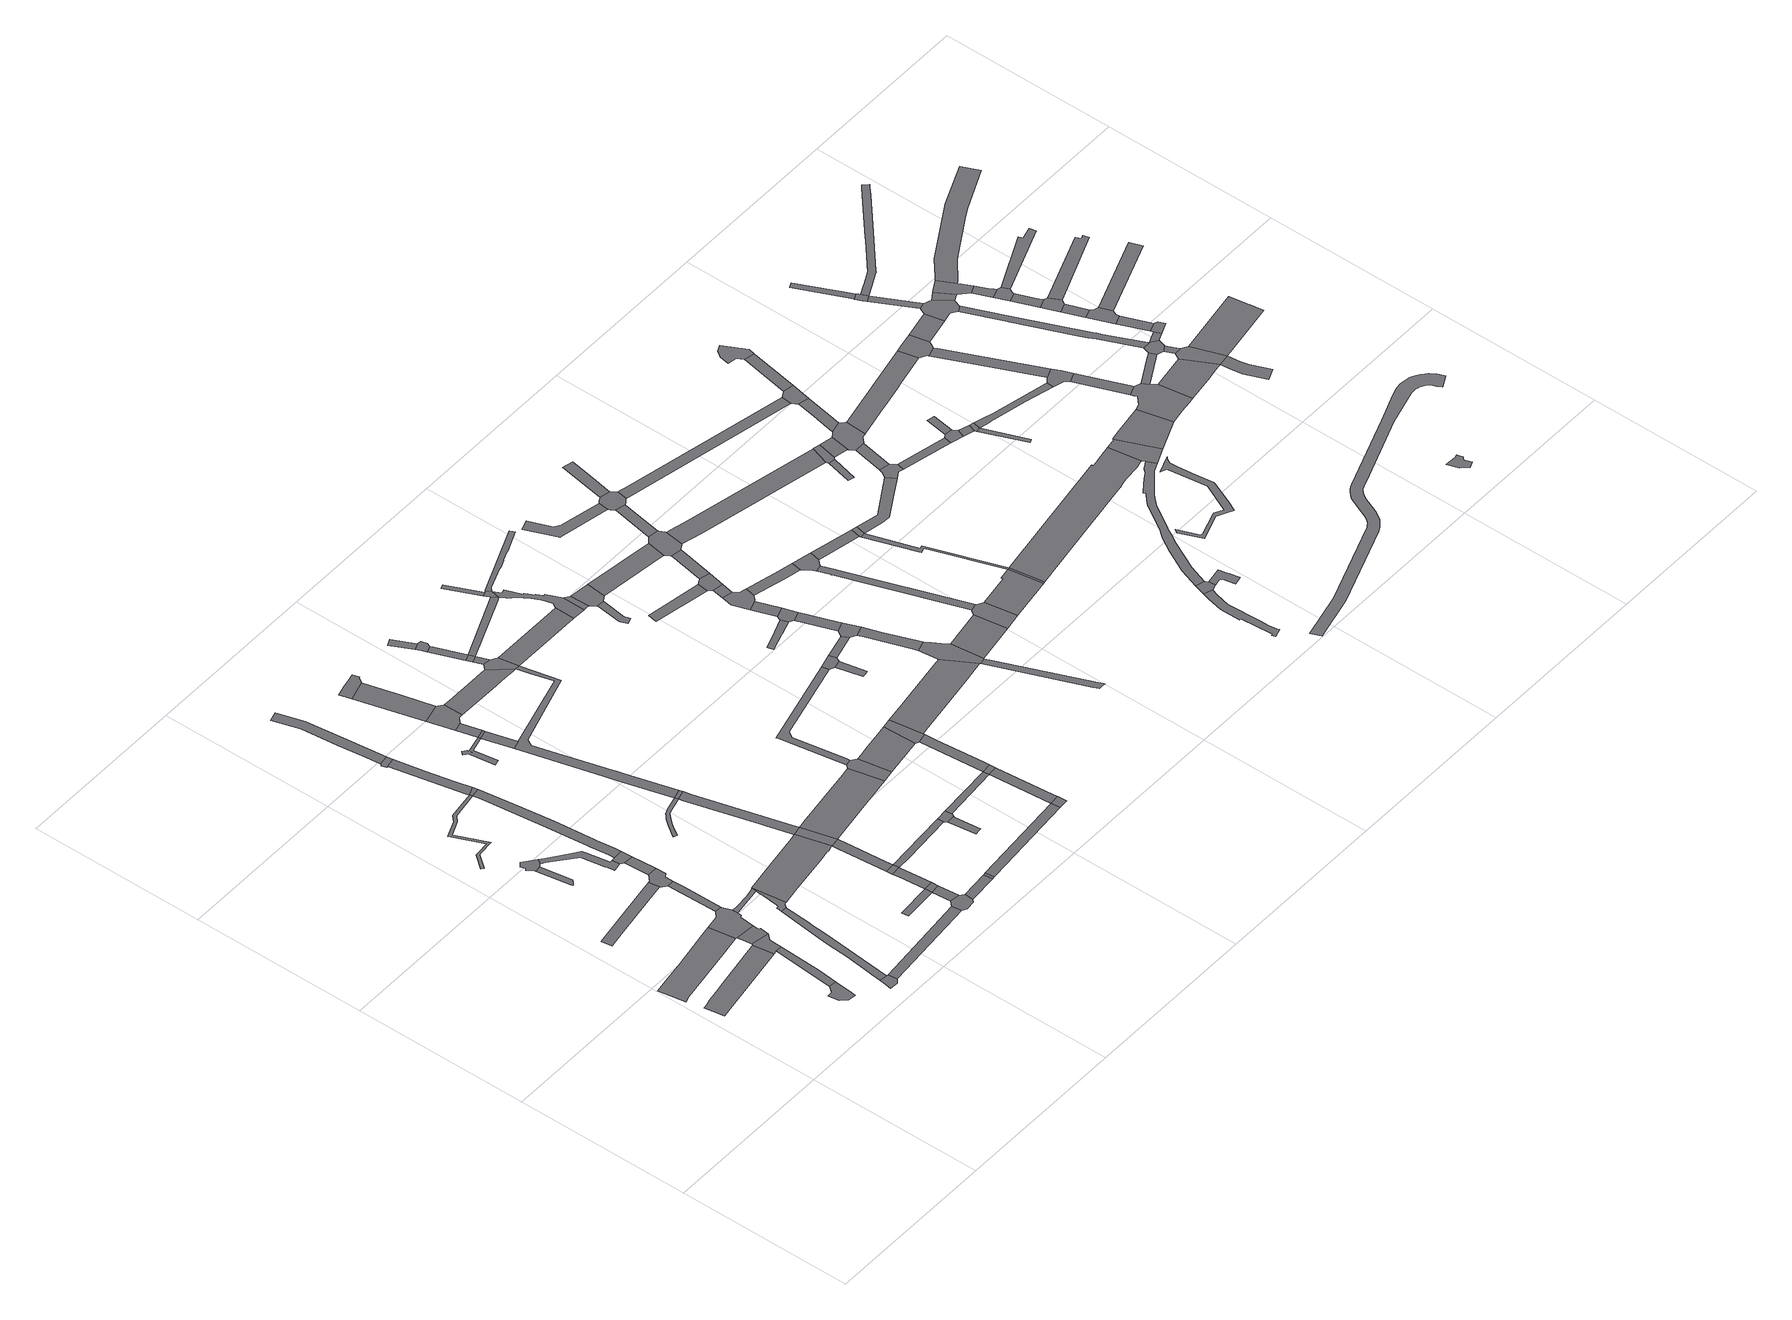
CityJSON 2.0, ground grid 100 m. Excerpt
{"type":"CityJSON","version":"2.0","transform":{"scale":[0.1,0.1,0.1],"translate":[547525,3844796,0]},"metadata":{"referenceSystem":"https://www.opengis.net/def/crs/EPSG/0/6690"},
"CityObjects":{
"road1":{"type":"Road","attributes":{"RoadStructureAttribute.sectionType":"1"},"geometry":[{"type":"MultiSurface","lod":"1","boundaries":[[[0,1,2,3,4,5,6,7,8,9,10,11,12,13]]]}]},
"road2":{"type":"Road","attributes":{"RoadStructureAttribute.sectionType":"1"},"geometry":[{"type":"MultiSurface","lod":"1","boundaries":[[[14,15,16,17,18,19,20,21,22,23,24,25]]]}]},
"road3":{"type":"Road","geometry":[{"type":"MultiSurface","lod":"1","boundaries":[[[26,27,28,29,30,31,32,33]]]}]},
"road4":{"type":"Road","attributes":{"RoadStructureAttribute.sectionType":"1"},"geometry":[{"type":"MultiSurface","lod":"1","boundaries":[[[34,26,33,35,36]]]}]},
"road5":{"type":"Road","attributes":{"RoadStructureAttribute.sectionType":"1"},"geometry":[{"type":"MultiSurface","lod":"1","boundaries":[[[37,38,39,40,41,42,43,44]]]}]},
"road6":{"type":"Road","geometry":[{"type":"MultiSurface","lod":"1","boundaries":[[[45,46,47,48,49,50,51]]]}]},
"road7":{"type":"Road","geometry":[{"type":"MultiSurface","lod":"1","boundaries":[[[52,0,13,53,34,36,54,55]]]}]},
"road8":{"type":"Road","attributes":{"RoadStructureAttribute.sectionType":"1"},"geometry":[{"type":"MultiSurface","lod":"1","boundaries":[[[56,57,58,52,55,59,60,61,62,63]]]}]},
"road9":{"type":"Road","geometry":[{"type":"MultiSurface","lod":"1","boundaries":[[[64,65,66,67,68,69]]]}]},
"road10":{"type":"Road","geometry":[{"type":"MultiSurface","lod":"1","boundaries":[[[70,71,14,25,72,56,63,73,74,75,76,77,78,79,80,81,82]]]}]},
"road11":{"type":"Road","geometry":[{"type":"MultiSurface","lod":"1","boundaries":[[[83,84,85,86,87,69,68,88,89,90,91]]]}]},
"road12":{"type":"Road","attributes":{"RoadStructureAttribute.sectionType":"1"},"geometry":[{"type":"MultiSurface","lod":"1","boundaries":[[[92,93,94,95,96,97,98,45,51,99,100,101,102,103,104]]]}]},
"road13":{"type":"Road","attributes":{"RoadStructureAttribute.sectionType":"1"},"geometry":[{"type":"MultiSurface","lod":"1","boundaries":[[[105,106,107,70,82]]]}]},
"road14":{"type":"Road","attributes":{"RoadStructureAttribute.sectionType":"1"},"geometry":[{"type":"MultiSurface","lod":"1","boundaries":[[[108,109,110,111,112,113,114,115,116,91,90,117,118,119,120,121,122,123,124,125]]]}]},
"road15":{"type":"Road","attributes":{"RoadStructureAttribute.sectionType":"1"},"geometry":[{"type":"MultiSurface","lod":"1","boundaries":[[[126,127,128,129,130,131,132,133,134,135,136,137,138,139,140,141,142,143]]]}]},
"road16":{"type":"Road","geometry":[{"type":"MultiSurface","lod":"1","boundaries":[[[144,145,146,147,148,149,150,37,44,151,152,107,106]]]}]},
"road17":{"type":"Road","attributes":{"RoadStructureAttribute.sectionType":"1"},"geometry":[{"type":"MultiSurface","lod":"1","boundaries":[[[153,154,155,80,79,156]]]}]},
"road18":{"type":"Road","attributes":{"RoadStructureAttribute.sectionType":"1"},"geometry":[{"type":"MultiSurface","lod":"1","boundaries":[[[157,147,146,158,159]]]}]},
"road19":{"type":"Road","geometry":[{"type":"MultiSurface","lod":"1","boundaries":[[[160,161,125,124,157,159]]]}]},
"road20":{"type":"Road","geometry":[{"type":"MultiSurface","lod":"1","boundaries":[[[162,153,156,163,164,165,166,167,168,169,170,171,172,92,104,173,174,175]]]}]},
"road21":{"type":"Road","attributes":{"RoadStructureAttribute.sectionType":"1"},"geometry":[{"type":"MultiSurface","lod":"1","boundaries":[[[176,177,50,49,178]]]}]},
"road22":{"type":"Road","attributes":{"RoadStructureAttribute.sectionType":"1"},"geometry":[{"type":"MultiSurface","lod":"1","boundaries":[[[179,180,181,182,183,184,143,185,186,187,188,189,190,191,161,160]]]}]},
"road23":{"type":"Road","geometry":[{"type":"MultiSurface","lod":"1","boundaries":[[[192,126,143,184]]]}]},
"road24":{"type":"Road","attributes":{"RoadStructureAttribute.sectionType":"1"},"geometry":[{"type":"MultiSurface","lod":"1","boundaries":[[[193,194,195,196,197,126,192]]]}]},
"road25":{"type":"Road","geometry":[{"type":"MultiSurface","lod":"1","boundaries":[[[198,199,200,201,202,203,196,195]]]}]},
"road26":{"type":"Road","attributes":{"RoadStructureAttribute.sectionType":"1"},"geometry":[{"type":"MultiSurface","lod":"1","boundaries":[[[204,205,206,207,208,209,210,211,200,199]]]}]},
"road27":{"type":"Road","attributes":{"RoadStructureAttribute.sectionType":"1"},"geometry":[{"type":"MultiSurface","lod":"1","boundaries":[[[212,213,214,215,162,175,216,217,218,219,220,221]]]}]},
"road28":{"type":"Road","geometry":[{"type":"MultiSurface","lod":"1","boundaries":[[[222,223,224,225,226]]]}]},
"road29":{"type":"Road","geometry":[{"type":"MultiSurface","lod":"1","boundaries":[[[227,228,229,176,178,230,231,232,233,234]]]}]},
"road30":{"type":"Road","geometry":[{"type":"MultiSurface","lod":"1","boundaries":[[[235,236,237,238,239,240,241,242,243,244,245,246,247,248,249,250,251,252]]]}]},
"road31":{"type":"Road","attributes":{"RoadStructureAttribute.sectionType":"1"},"geometry":[{"type":"MultiSurface","lod":"1","boundaries":[[[253,254,226,255,256,227,234]]]}]},
"road32":{"type":"Road","geometry":[{"type":"MultiSurface","lod":"1","boundaries":[[[257,222,226,254]]]}]},
"road33":{"type":"Road","attributes":{"RoadStructureAttribute.sectionType":"1"},"geometry":[{"type":"MultiSurface","lod":"1","boundaries":[[[258,259,260,261,222,257]]]}]},
"road34":{"type":"Road","geometry":[{"type":"MultiSurface","lod":"1","boundaries":[[[262,263,264,265,266,267,268,269,270,271,272,273]]]}]},
"road35":{"type":"Road","geometry":[{"type":"MultiSurface","lod":"1","boundaries":[[[274,275,260,259]]]}]},
"road36":{"type":"Road","attributes":{"RoadStructureAttribute.sectionType":"1"},"geometry":[{"type":"MultiSurface","lod":"1","boundaries":[[[276,277,278,221,279,280,275,274]]]}]},
"road37":{"type":"Road","attributes":{"RoadStructureAttribute.sectionType":"1"},"geometry":[{"type":"MultiSurface","lod":"1","boundaries":[[[281,233,232,282]]]}]},
"road38":{"type":"Road","geometry":[{"type":"MultiSurface","lod":"1","boundaries":[[[283,212,221,278]]]}]},
"road39":{"type":"Road","attributes":{"RoadStructureAttribute.sectionType":"1"},"geometry":[{"type":"MultiSurface","lod":"1","boundaries":[[[284,285,286,287,252,288,289,290,291,292,293,294,212,283]]]}]},
"road40":{"type":"Road","geometry":[{"type":"MultiSurface","lod":"1","boundaries":[[[295,235,252,287]]]}]},
"road41":{"type":"Road","geometry":[{"type":"MultiSurface","lod":"1","boundaries":[[[296,297,272,298,299]]]}]},
"road42":{"type":"Road","geometry":[{"type":"MultiSurface","lod":"1","boundaries":[[[300,273,272,297]]]}]},
"road43":{"type":"Road","attributes":{"RoadStructureAttribute.sectionType":"1"},"geometry":[{"type":"MultiSurface","lod":"1","boundaries":[[[301,302,273,300]]]}]},
"road44":{"type":"Road","geometry":[{"type":"MultiSurface","lod":"1","boundaries":[[[303,281,282,304]]]}]},
"road45":{"type":"Road","geometry":[{"type":"MultiSurface","lod":"1","boundaries":[[[305,306,307,308,302,301,309,310,311,312,313]]]}]},
"road46":{"type":"Road","attributes":{"RoadStructureAttribute.sectionType":"1"},"geometry":[{"type":"MultiSurface","lod":"1","boundaries":[[[314,315,316,317,318,308,307]]]}]},
"road47":{"type":"Road","geometry":[{"type":"MultiSurface","lod":"1","boundaries":[[[319,320,321,322,317,316,323,324]]]}]},
"road48":{"type":"Road","attributes":{"RoadStructureAttribute.sectionType":"1"},"geometry":[{"type":"MultiSurface","lod":"1","boundaries":[[[325,326,274,259,327,328]]]}]},
"road49":{"type":"Road","attributes":{"RoadStructureAttribute.sectionType":"1"},"geometry":[{"type":"MultiSurface","lod":"1","boundaries":[[[329,330,331,332,299,298,333,334,235,295,335,336,337,338,339,340,341,342,343]]]}]},
"road50":{"type":"Road","attributes":{"RoadStructureAttribute.sectionType":"1"},"geometry":[{"type":"MultiSurface","lod":"1","boundaries":[[[344,345,346,283,278,347,348,349,350]]]}]},
"road51":{"type":"Road","geometry":[{"type":"MultiSurface","lod":"1","boundaries":[[[351,352,353,354,355,356,357]]]}]},
"road52":{"type":"Road","attributes":{"RoadStructureAttribute.sectionType":"1"},"geometry":[{"type":"MultiSurface","lod":"1","boundaries":[[[358,359,360,313,312,361,362,363,329,364]]]}]},
"road53":{"type":"Road","attributes":{"RoadStructureAttribute.sectionType":"1"},"geometry":[{"type":"MultiSurface","lod":"1","boundaries":[[[365,303,304,366,367]]]}]},
"road54":{"type":"Road","geometry":[{"type":"MultiSurface","lod":"1","boundaries":[[[368,325,328,369,357,356,370,371]]]}]},
"road55":{"type":"Road","attributes":{"RoadStructureAttribute.sectionType":"1"},"geometry":[{"type":"MultiSurface","lod":"1","boundaries":[[[372,373,374,375,376,377]]]}]},
"road56":{"type":"Road","geometry":[{"type":"MultiSurface","lod":"1","boundaries":[[[377,376,378,379,380,381,382]]]}]},
"road57":{"type":"Road","attributes":{"RoadStructureAttribute.sectionType":"1"},"geometry":[{"type":"MultiSurface","lod":"1","boundaries":[[[383,380,379,384,385]]]}]},
"road58":{"type":"Road","geometry":[{"type":"MultiSurface","lod":"1","boundaries":[[[385,384,386,387]]]}]},
"road59":{"type":"Road","geometry":[{"type":"MultiSurface","lod":"1","boundaries":[[[388,389,364,329,343,390,391,392]]]}]},
"road60":{"type":"Road","attributes":{"RoadStructureAttribute.sectionType":"1"},"geometry":[{"type":"MultiSurface","lod":"1","boundaries":[[[393,387,386,388,392]]]}]},
"road61":{"type":"Road","geometry":[{"type":"MultiSurface","lod":"1","boundaries":[[[394,395,396,397,344,350,398,399]]]}]},
"road62":{"type":"Road","attributes":{"RoadStructureAttribute.sectionType":"1"},"geometry":[{"type":"MultiSurface","lod":"1","boundaries":[[[400,368,371,401]]]}]},
"road63":{"type":"Road","geometry":[{"type":"MultiSurface","lod":"1","boundaries":[[[402,365,367,403]]]}]},
"road64":{"type":"Road","attributes":{"RoadStructureAttribute.sectionType":"1"},"geometry":[{"type":"MultiSurface","lod":"1","boundaries":[[[404,405,406,407,399,398,408]]]}]},
"road65":{"type":"Road","attributes":{"RoadStructureAttribute.sectionType":"1"},"geometry":[{"type":"MultiSurface","lod":"1","boundaries":[[[409,410,401,411,365,402]]]}]},
"road66":{"type":"Road","attributes":{"RoadStructureAttribute.sectionType":"1"},"geometry":[{"type":"MultiSurface","lod":"1","boundaries":[[[412,385,387,413,414]]]}]},
"road67":{"type":"Road","geometry":[{"type":"MultiSurface","lod":"1","boundaries":[[[415,400,401,410]]]}]},
"road68":{"type":"Road","attributes":{"RoadStructureAttribute.sectionType":"1"},"geometry":[{"type":"MultiSurface","lod":"1","boundaries":[[[390,343,416,417,418]]]}]},
"road69":{"type":"Road","attributes":{"RoadStructureAttribute.sectionType":"1"},"geometry":[{"type":"MultiSurface","lod":"1","boundaries":[[[419,420,421,422,423,424,425,395,394,426,427,428,429,430,431,432]]]}]},
"road70":{"type":"Road","attributes":{"RoadStructureAttribute.sectionType":"1"},"geometry":[{"type":"MultiSurface","lod":"1","boundaries":[[[433,434,435,436,437,438,400,415]]]}]},
"road71":{"type":"Road","geometry":[{"type":"MultiSurface","lod":"1","boundaries":[[[439,404,408,440,436,435,441]]]}]},
"road72":{"type":"Road","attributes":{"RoadStructureAttribute.sectionType":"1"},"geometry":[{"type":"MultiSurface","lod":"1","boundaries":[[[442,443,444,445]]]}]},
"road73":{"type":"Road","geometry":[{"type":"MultiSurface","lod":"1","boundaries":[[[446,445,444,447,412,414,448]]]}]},
"road74":{"type":"Road","attributes":{"RoadStructureAttribute.sectionType":"1"},"geometry":[{"type":"MultiSurface","lod":"1","boundaries":[[[449,450,451,452,453,454,455,456,457,458,459,448,414,460,461,462,463,464,465,466,467,468,418,417,469,470]]]}]},
"road75":{"type":"Road","geometry":[{"type":"MultiSurface","lod":"1","boundaries":[[[471,472,473,474,475,476,477,478,479,480,481]]]}]},
"road76":{"type":"Road","geometry":[{"type":"MultiSurface","lod":"1","boundaries":[[[482,470,469,483,484,485]]]}]},
"road77":{"type":"Road","geometry":[{"type":"MultiSurface","lod":"1","boundaries":[[[486,485,484,487,488,471,481,489,490,491,492]]]}]},
"road78":{"type":"Road","geometry":[{"type":"MultiSurface","lod":"1","boundaries":[[[493,494,495,496,497,498]]]}]},
"road79":{"type":"Road","geometry":[{"type":"MultiSurface","lod":"1","boundaries":[[[499,419,432,498,497,500]]]}]},
"road80":{"type":"Road","attributes":{"RoadStructureAttribute.sectionType":"1"},"geometry":[{"type":"MultiSurface","lod":"1","boundaries":[[[501,502,503,504,439,441,505,506,507,508]]]}]},
"road81":{"type":"Road","attributes":{"RoadStructureAttribute.sectionType":"1"},"geometry":[{"type":"MultiSurface","lod":"1","boundaries":[[[509,510,446,448,511,512,513,514,515,516,517,518]]]}]},
"road82":{"type":"Road","geometry":[{"type":"MultiSurface","lod":"1","boundaries":[[[519,520,521,522,523,524,525,526]]]}]},
"road83":{"type":"Road","attributes":{"RoadStructureAttribute.sectionType":"1"},"geometry":[{"type":"MultiSurface","lod":"1","boundaries":[[[527,528,529,530,531,532]]]}]},
"road84":{"type":"Road","attributes":{"RoadStructureAttribute.sectionType":"1"},"geometry":[{"type":"MultiSurface","lod":"1","boundaries":[[[533,534,499,500,535]]]}]},
"road85":{"type":"Road","attributes":{"RoadStructureAttribute.sectionType":"1"},"geometry":[{"type":"MultiSurface","lod":"1","boundaries":[[[492,491,536,537]]]}]},
"road86":{"type":"Road","attributes":{"RoadStructureAttribute.sectionType":"1"},"geometry":[{"type":"MultiSurface","lod":"1","boundaries":[[[538,539,540,541]]]}]},
"road87":{"type":"Road","geometry":[{"type":"MultiSurface","lod":"1","boundaries":[[[542,541,540,519,526,543,544]]]}]},
"road88":{"type":"Road","geometry":[{"type":"MultiSurface","lod":"1","boundaries":[[[545,546,533,535,547,548]]]}]},
"road89":{"type":"Road","attributes":{"RoadStructureAttribute.sectionType":"1"},"geometry":[{"type":"MultiSurface","lod":"1","boundaries":[[[549,544,543,550,546,545]]]}]},
"road90":{"type":"Road","geometry":[{"type":"MultiSurface","lod":"1","boundaries":[[[551,552,539,538,553,554,555,556,557,558,559,560]]]}]},
"road91":{"type":"Road","attributes":{"RoadStructureAttribute.sectionType":"1"},"geometry":[{"type":"MultiSurface","lod":"1","boundaries":[[[561,551,560,562]]]}]},
"road92":{"type":"Road","attributes":{"RoadStructureAttribute.sectionType":"1"},"geometry":[{"type":"MultiSurface","lod":"1","boundaries":[[[563,564,548,547,565,566,567,568]]]}]},
"road93":{"type":"Road","geometry":[{"type":"MultiSurface","lod":"1","boundaries":[[[569,570,568,567,571,572,501,508,573,574,575,576]]]}]},
"road94":{"type":"Road","geometry":[{"type":"MultiSurface","lod":"1","boundaries":[[[577,578,579,532,531,580,581,561,562,582]]]}]},
"road95":{"type":"Road","attributes":{"RoadStructureAttribute.sectionType":"1"},"geometry":[{"type":"MultiSurface","lod":"1","boundaries":[[[583,584,585,586,587,588,589,574,573]]]}]},
"road96":{"type":"Road","attributes":{"RoadStructureAttribute.sectionType":"1"},"geometry":[{"type":"MultiSurface","lod":"1","boundaries":[[[590,577,582,591]]]}]},
"road97":{"type":"Road","attributes":{"RoadStructureAttribute.sectionType":"1"},"geometry":[{"type":"MultiSurface","lod":"1","boundaries":[[[592,556,555,593,594,595,596]]]}]},
"road98":{"type":"Road","attributes":{"RoadStructureAttribute.sectionType":"1"},"geometry":[{"type":"MultiSurface","lod":"1","boundaries":[[[597,576,575,598]]]}]},
"road99":{"type":"Road","attributes":{"RoadStructureAttribute.sectionType":"1"},"geometry":[{"type":"MultiSurface","lod":"1","boundaries":[[[599,600,601,602,603,604,605,606,607]]]}]},
"road100":{"type":"Road","geometry":[{"type":"MultiSurface","lod":"1","boundaries":[[[608,609,537,536,610,611,590,591,612,613,614,615,616,617,618]]]}]},
"road101":{"type":"Road","attributes":{"RoadStructureAttribute.sectionType":"1"},"geometry":[{"type":"MultiSurface","lod":"1","boundaries":[[[619,608,618,620]]]}]},
"road102":{"type":"Road","geometry":[{"type":"MultiSurface","lod":"1","boundaries":[[[621,622,596,595,623,624,625,626,627,628,629]]]}]},
"road103":{"type":"Road","attributes":{"RoadStructureAttribute.sectionType":"1"},"geometry":[{"type":"MultiSurface","lod":"1","boundaries":[[[630,631,626,625,632,633,634,635,636,637]]]}]},
"road104":{"type":"Road","geometry":[{"type":"MultiSurface","lod":"1","boundaries":[[[638,637,636,639,597,598,640,641]]]}]},
"road105":{"type":"Road","geometry":[{"type":"MultiSurface","lod":"1","boundaries":[[[642,643,644,607,606,645,646,619,620,647,648,649,650,651]]]}]},
"road106":{"type":"Road","attributes":{"RoadStructureAttribute.sectionType":"1"},"geometry":[{"type":"MultiSurface","lod":"1","boundaries":[[[652,642,651,653,654]]]}]},
"road107":{"type":"Road","attributes":{"RoadStructureAttribute.sectionType":"1"},"geometry":[{"type":"MultiSurface","lod":"1","boundaries":[[[629,628,655,656]]]}]},
"road108":{"type":"Road","attributes":{"RoadStructureAttribute.sectionType":"1"},"geometry":[{"type":"MultiSurface","lod":"1","boundaries":[[[657,658,659,660,661,641,640,662]]]}]},
"road109":{"type":"Road","geometry":[{"type":"MultiSurface","lod":"1","boundaries":[[[656,655,663,664,665]]]}]},
"road110":{"type":"Road","attributes":{"RoadStructureAttribute.sectionType":"1"},"geometry":[{"type":"MultiSurface","lod":"1","boundaries":[[[666,667,668,664,663,669,670,671,672,673,674,675,657,676]]]}]},
"road111":{"type":"Road","attributes":{"RoadStructureAttribute.sectionType":"1"},"geometry":[{"type":"MultiSurface","lod":"1","boundaries":[[[677,678,679,680,681,682,615,614,683,684,685]]]}]},
"road112":{"type":"Road","geometry":[{"type":"MultiSurface","lod":"1","boundaries":[[[676,657,662,686]]]}]},
"road113":{"type":"Road","attributes":{"RoadStructureAttribute.sectionType":"1"},"geometry":[{"type":"MultiSurface","lod":"1","boundaries":[[[687,688,689,690,691,692,693,694,695,696,697,698,699,700,701,702,703,704,705,706]]]}]},
"road114":{"type":"Road","attributes":{"RoadStructureAttribute.sectionType":"1"},"geometry":[{"type":"MultiSurface","lod":"1","boundaries":[[[707,708,665,664,709,710,711,712,713]]]}]},
"road115":{"type":"Road","attributes":{"RoadStructureAttribute.sectionType":"1"},"geometry":[{"type":"MultiSurface","lod":"1","boundaries":[[[714,715,650,649,716,717,718,719,720]]]}]},
"road116":{"type":"Road","geometry":[{"type":"MultiSurface","lod":"1","boundaries":[[[721,687,706,722,723,724,725,726]]]}]},
"road117":{"type":"Road","geometry":[{"type":"MultiSurface","lod":"1","boundaries":[[[727,728,729,730,731,732,733,734,735,736,737,725,724]]]}]},
"road118":{"type":"Road","geometry":[{"type":"MultiSurface","lod":"1","boundaries":[[[738,739,740,741,742,743]]]}]},
"road119":{"type":"Road","geometry":[{"type":"MultiSurface","lod":"1","boundaries":[[[744,685,684,745,746,738,743,747,748,749,750]]]}]},
"road120":{"type":"Road","geometry":[{"type":"MultiSurface","lod":"1","boundaries":[[[751,752,707,713,753,754,755,756]]]}]},
"road121":{"type":"Road","attributes":{"RoadStructureAttribute.sectionType":"1"},"geometry":[{"type":"MultiSurface","lod":"1","boundaries":[[[750,749,757,758]]]}]},
"road122":{"type":"Road","attributes":{"RoadStructureAttribute.sectionType":"1"},"geometry":[{"type":"MultiSurface","lod":"1","boundaries":[[[759,760,751,756]]]}]},
"road123":{"type":"Road","attributes":{"RoadStructureAttribute.sectionType":"1"},"geometry":[{"type":"MultiSurface","lod":"1","boundaries":[[[761,762,763,764,765,766,676,686,767,768,769,770,771,772,773,774]]]}]},
"road124":{"type":"Road","geometry":[{"type":"MultiSurface","lod":"1","boundaries":[[[775,776,777,778,779,780,758,757,781,782,760,759,783,784,785,786]]]}]},
"road125":{"type":"Road","attributes":{"RoadStructureAttribute.sectionType":"1"},"geometry":[{"type":"MultiSurface","lod":"1","boundaries":[[[755,754,787,788]]]}]},
"road126":{"type":"Road","attributes":{"RoadStructureAttribute.sectionType":"1"},"geometry":[{"type":"MultiSurface","lod":"1","boundaries":[[[789,790,791,792,793,794,795,796,797,798,799,800,801,802,803,804,805,806,807,808,809,810,811,812,721,726,813,814,815,816,817,818,819,820,821,822,823,824,825,826,827]]]}]},
"road127":{"type":"Road","attributes":{"RoadStructureAttribute.sectionType":"1"},"geometry":[{"type":"MultiSurface","lod":"1","boundaries":[[[828,829,830,831,778,777,832]]]}]},
"road128":{"type":"Road","geometry":[{"type":"MultiSurface","lod":"1","boundaries":[[[833,720,719,834,835,828,832,836]]]}]},
"road129":{"type":"Road","geometry":[{"type":"MultiSurface","lod":"1","boundaries":[[[837,788,787,838,839,840,841]]]}]},
"road130":{"type":"Road","attributes":{"RoadStructureAttribute.sectionType":"1"},"geometry":[{"type":"MultiSurface","lod":"1","boundaries":[[[842,843,844,845,846,847,848,849,850,851,852,853,854,855,856,857,858,859,860,861,862,863,864,865,866]]]}]},
"road131":{"type":"Road","geometry":[{"type":"MultiSurface","lod":"1","boundaries":[[[867,868,837,841]]]}]},
"road132":{"type":"Road","attributes":{"RoadStructureAttribute.sectionType":"1"},"geometry":[{"type":"MultiSurface","lod":"1","boundaries":[[[840,839,869,870]]]}]},
"road133":{"type":"Road","attributes":{"RoadStructureAttribute.sectionType":"1"},"geometry":[{"type":"MultiSurface","lod":"1","boundaries":[[[871,833,836,872]]]}]},
"road134":{"type":"Road","geometry":[{"type":"MultiSurface","lod":"1","boundaries":[[[870,869,873,874,875]]]}]},
"road135":{"type":"Road","geometry":[{"type":"MultiSurface","lod":"1","boundaries":[[[876,877,878,874,873]]]}]},
"road136":{"type":"Road","geometry":[{"type":"MultiSurface","lod":"1","boundaries":[[[879,880,881,882,883,884,885,886,871,872]]]}]},
"road137":{"type":"Road","attributes":{"RoadStructureAttribute.sectionType":"1"},"geometry":[{"type":"MultiSurface","lod":"1","boundaries":[[[887,786,785,888,889,890,891,892]]]}]},
"road138":{"type":"Road","geometry":[{"type":"MultiSurface","lod":"1","boundaries":[[[893,761,774,894,789,827,895,896]]]}]},
"road139":{"type":"Road","attributes":{"RoadStructureAttribute.sectionType":"1"},"geometry":[{"type":"MultiSurface","lod":"1","boundaries":[[[897,898,899,875,874,900,901,902,903,904,905]]]}]},
"road140":{"type":"Road","attributes":{"RoadStructureAttribute.sectionType":"1"},"geometry":[{"type":"MultiSurface","lod":"1","boundaries":[[[906,907,908,909,910,911,912,913,914,915,916,917,918,919,920,921,922,923,924,925,926,927,928,929,930,931,932,933,934,935,936,937,938,939,940,941,942,943,944,945,946,947,948,949,950,951,952,953,954,955,956,957,958,959,960,961,962,963,964,965]]]}]},
"road141":{"type":"Road","attributes":{"RoadStructureAttribute.sectionType":"1"},"geometry":[{"type":"MultiSurface","lod":"1","boundaries":[[[966,967,968,969,893,896,970,971]]]}]},
"road142":{"type":"Road","geometry":[{"type":"MultiSurface","lod":"1","boundaries":[[[972,973,974,887,892,975,976,977,978,979,980,981]]]}]},
"road143":{"type":"Road","attributes":{"RoadStructureAttribute.sectionType":"1"},"geometry":[{"type":"MultiSurface","lod":"1","boundaries":[[[982,983,978,977,984,985,986]]]}]},
"road144":{"type":"Road","geometry":[{"type":"MultiSurface","lod":"1","boundaries":[[[987,986,985,988,989,905,904,990,991,992,993]]]}]},
"road145":{"type":"Road","geometry":[{"type":"MultiSurface","lod":"1","boundaries":[[[994,995,996,997,998,999,1000,1001,966,971,1002,1003,1004,1005,1006,1007,1008]]]}]},
"road146":{"type":"Road","attributes":{"RoadStructureAttribute.sectionType":"1"},"geometry":[{"type":"MultiSurface","lod":"1","boundaries":[[[993,992,997,996]]]}]},
"road147":{"type":"Road","attributes":{"RoadStructureAttribute.sectionType":"1"},"geometry":[{"type":"MultiSurface","lod":"1","boundaries":[[[1009,972,981,1010]]]}]},
"road148":{"type":"Road","attributes":{"RoadStructureAttribute.sectionType":"1"},"geometry":[{"type":"MultiSurface","lod":"1","boundaries":[[[1011,1012,1013,1014]]]}]},
"road149":{"type":"Road","geometry":[{"type":"MultiSurface","lod":"1","boundaries":[[[1015,1016,1014,1013,1017,1018,1019,1020,1021,1022,1023,1024]]]}]},
"road150":{"type":"Road","geometry":[{"type":"MultiSurface","lod":"1","boundaries":[[[1025,1026,1027,1028,1029,1030,1031,1032,1033]]]}]},
"road151":{"type":"Road","attributes":{"RoadStructureAttribute.sectionType":"1"},"geometry":[{"type":"MultiSurface","lod":"1","boundaries":[[[1023,1022,1034,1035]]]}]},
"road152":{"type":"Road","attributes":{"RoadStructureAttribute.sectionType":"1"},"geometry":[{"type":"MultiSurface","lod":"1","boundaries":[[[1036,1037,1038,1008,1007,1039,1040]]]}]},
"road153":{"type":"Road","geometry":[{"type":"MultiSurface","lod":"1","boundaries":[[[1041,1042,1035,1034,1043,1009,1010,1044,1045,1046,1047,1048,1049,1050,1051,1052]]]}]},
"road154":{"type":"Road","attributes":{"RoadStructureAttribute.sectionType":"1"},"geometry":[{"type":"MultiSurface","lod":"1","boundaries":[[[1053,1054,1005,1004,1055,1056,1057]]]}]},
"road155":{"type":"Road","attributes":{"RoadStructureAttribute.sectionType":"1"},"geometry":[{"type":"MultiSurface","lod":"1","boundaries":[[[1058,1052,1051,1059,1060,1061]]]}]},
"road156":{"type":"Road","attributes":{"RoadStructureAttribute.sectionType":"1"},"geometry":[{"type":"MultiSurface","lod":"1","boundaries":[[[1062,1063,1064,1065,1066,1048,1047,1067,1068,1069,1070,1071,1072,1073,1074]]]}]},
"road157":{"type":"Road","geometry":[{"type":"MultiSurface","lod":"1","boundaries":[[[1075,1074,1073,1076,1077,1078,1036,1040,1079,1080,1081,1082,1083,1084]]]}]},
"road158":{"type":"Road","geometry":[{"type":"MultiSurface","lod":"1","boundaries":[[[1085,1058,1061,1086,1087,1088,1089]]]}]},
"road159":{"type":"Road","attributes":{"RoadStructureAttribute.sectionType":"1"},"geometry":[{"type":"MultiSurface","lod":"1","boundaries":[[[1090,1091,1082,1081,1092,1093]]]}]},
"road160":{"type":"Road","geometry":[{"type":"MultiSurface","lod":"1","boundaries":[[[1093,1092,1053,1057,1094,1095]]]}]},
"road161":{"type":"Road","geometry":[{"type":"MultiSurface","lod":"1","boundaries":[[[1096,1097,1098,1099,1100,1101,1094,1057]]]}]},
"road162":{"type":"Road","attributes":{"RoadStructureAttribute.sectionType":"1"},"geometry":[{"type":"MultiSurface","lod":"1","boundaries":[[[1102,1103,1088,1087,1104,1105]]]}]},
"road163":{"type":"Road","attributes":{"RoadStructureAttribute.sectionType":"1"},"geometry":[{"type":"MultiSurface","lod":"1","boundaries":[[[1106,1107,1084,1083,1108,1109]]]}]},
"road164":{"type":"Road","geometry":[{"type":"MultiSurface","lod":"1","boundaries":[[[1110,1105,1104,1111,1112,1113,1114,1115,1116]]]}]},
"road165":{"type":"Road","attributes":{"RoadStructureAttribute.sectionType":"1"},"geometry":[{"type":"MultiSurface","lod":"1","boundaries":[[[1117,1118,1112,1111,1119,1120]]]}]},
"road166":{"type":"Road","geometry":[{"type":"MultiSurface","lod":"1","boundaries":[[[1121,1120,1119,1122,1123,1124,1125,1126,1127]]]}]},
"road167":{"type":"Road","attributes":{"RoadStructureAttribute.sectionType":"1"},"geometry":[{"type":"MultiSurface","lod":"1","boundaries":[[[1123,1122,1128,1129]]]}]},
"road168":{"type":"Road","geometry":[{"type":"MultiSurface","lod":"1","boundaries":[[[1130,1129,1128,1131,1132,1133,1134,1135]]]}]},
"road169":{"type":"Road","attributes":{"RoadStructureAttribute.sectionType":"1"},"geometry":[{"type":"MultiSurface","lod":"1","boundaries":[[[1132,1131,1136,1137]]]}]},
"road170":{"type":"Road","geometry":[{"type":"MultiSurface","lod":"1","boundaries":[[[1137,1136,1106,1109,1138,1139]]]}]},
"road171":{"type":"Road","attributes":{"RoadStructureAttribute.sectionType":"1"},"geometry":[{"type":"MultiSurface","lod":"1","boundaries":[[[1140,1141,1142,1143,1144,1145,1146,1147,1024,1023,1148,1149,1150,1151,1152,1153,1154,1155]]]}]},
"road172":{"type":"Road","attributes":{"RoadStructureAttribute.sectionType":"1"},"geometry":[{"type":"MultiSurface","lod":"1","boundaries":[[[1156,1157,1158,1159,1095,1094,1160,1161]]]}]},
"road173":{"type":"Road","attributes":{"RoadStructureAttribute.sectionType":"1"},"geometry":[{"type":"MultiSurface","lod":"1","boundaries":[[[1162,1163,1164,1165,1116,1115]]]}]},
"road174":{"type":"Road","attributes":{"RoadStructureAttribute.sectionType":"1"},"geometry":[{"type":"MultiSurface","lod":"1","boundaries":[[[1166,1167,1168,1169,1127,1126]]]}]},
"road175":{"type":"Road","attributes":{"RoadStructureAttribute.sectionType":"1"},"geometry":[{"type":"MultiSurface","lod":"1","boundaries":[[[1170,1171,1135,1134]]]}]},
"road176":{"type":"Road","attributes":{"RoadStructureAttribute.sectionType":"1"},"geometry":[{"type":"MultiSurface","lod":"1","boundaries":[[[1172,1173,1174,1175,1176,1085,1089,1177,1178,1179,1180,1181]]]}]}
},
"vertices":[
[538,808,0],[535,808,0],[480,797,0],[226,753,0],[178,745,0],[115,734,0],[107,732,0],[98,730,0],[80,725,0],[57,719,0],[76,609,0],[151,622,0],[227,635,0],[558,691,0],
[500,1051,0],[442,1041,0],[224,1004,0],[85,981,0],[8,968,0],[34,814,0],[51,821,0],[70,826,0],[71,826,0],[114,833,0],[417,884,0],[525,903,0],
[552,343,0],[525,310,0],[495,305,0],[505,246,0],[537,214,0],[578,208,0],[583,235,0],[593,339,0],
[580,695,0],[604,451,0],[616,693,0],
[562,1469,0],[516,1462,0],[220,1413,0],[103,1394,0],[113,1334,0],[220,1352,0],[525,1403,0],[571,1409,0],
[735,178,0],[732,154,0],[725,106,0],[770,100,0],[795,122,0],[790,173,0],[779,172,0],
[543,816,0],[570,693,0],[620,767,0],[648,799,0],
[532,900,0],[540,855,0],[545,824,0],[652,847,0],[653,852,0],[646,855,0],[643,865,0],[646,890,0],
[317,1750,0],[319,1740,0],[332,1752,0],[346,1765,0],[317,1945,0],[282,1938,0],
[610,1094,0],[579,1065,0],[529,903,0],[652,968,0],[653,970,0],[656,976,0],[661,979,0],[664,979,0],[667,1004,0],[669,1004,0],[665,1033,0],[664,1040,0],[648,1091,0],
[282,2038,0],[259,2020,0],[266,1992,0],[256,1984,0],[279,1952,0],[319,1946,0],[330,1956,0],[334,1960,0],[353,1984,0],
[809,847,0],[789,689,0],[777,592,0],[771,525,0],[762,407,0],[750,312,0],[743,237,0],[822,593,0],[829,685,0],[829,687,0],[833,743,0],[836,773,0],[840,843,0],
[644,1322,0],[643,1382,0],[603,1381,0],
[555,1701,0],[554,1704,0],[552,1717,0],[532,1832,0],[528,1855,0],[516,1863,0],[507,1869,0],[443,1914,0],[379,1963,0],[344,1952,0],[358,1941,0],[492,1832,0],[516,1700,0],[517,1697,0],[521,1674,0],[525,1650,0],[574,1657,0],[572,1702,0],
[491,2518,0],[331,2495,0],[299,2462,0],[210,2424,0],[204,2422,0],[210,2408,0],[279,2244,0],[211,2238,0],[191,2236,0],[129,2158,0],[142,2148,0],[201,2223,0],[212,2225,0],[301,2234,0],[225,2413,0],[309,2449,0],[339,2477,0],[494,2503,0],
[642,1431,0],[662,1445,0],[660,1503,0],[601,1502,0],[587,1487,0],[583,1482,0],[573,1471,0],[580,1401,0],[593,1390,0],
[842,1056,0],[783,1043,0],[705,1033,0],[841,1031,0],
[595,1644,0],[660,1521,0],[650,1642,0],
[645,1707,0],[591,1703,0],
[842,1059,0],[840,1017,0],[839,1002,0],[838,991,0],[838,980,0],[828,892,0],[826,881,0],[821,879,0],[813,879,0],[811,861,0],[810,860,0],[852,858,0],[859,867,0],[871,869,0],
[1348,228,0],[1136,206,0],[1356,175,0],
[643,1741,0],[631,1848,0],[630,1860,0],[605,2090,0],[580,2269,0],[546,2511,0],[500,2478,0],[505,2452,0],[508,2433,0],[550,2089,0],[576,1854,0],[577,1843,0],[589,1736,0],
[540,2539,0],
[517,2636,0],[485,2793,0],[451,2959,0],[396,2948,0],[488,2530,0],
[448,2974,0],[445,2995,0],[390,2988,0],[386,2981,0],[381,2975,0],[391,2947,0],
[415,3239,0],[389,3445,0],[388,3453,0],[345,3602,0],[292,3586,0],[336,3436,0],[359,3228,0],[376,3088,0],
[1259,1129,0],[1253,1128,0],[1230,1124,0],[960,1080,0],[978,885,0],[1194,919,0],[1260,930,0],[1275,932,0],[1299,936,0],[1311,937,0],
[1360,404,0],[1164,389,0],[1166,369,0],[1167,349,0],[1364,364,0],
[1373,257,0],[1362,243,0],[1360,241,0],[1382,162,0],[1436,166,0],[1449,181,0],[1453,231,0],[1429,247,0],
[1094,1737,0],[1043,1723,0],[1012,1715,0],[981,1701,0],[974,1693,0],[955,1676,0],[929,1644,0],[919,1629,0],[881,1573,0],[901,1565,0],[935,1618,0],[945,1631,0],[970,1662,0],[988,1679,0],[993,1685,0],[1019,1696,0],[1048,1703,0],[1099,1717,0],
[1426,279,0],[1418,368,0],[1371,288,0],[1372,276,0],
[1415,408,0],
[1398,591,0],[1398,594,0],[1343,589,0],[1346,553,0],
[727,2710,0],[741,2574,0],[722,2719,0],[699,2736,0],[685,2717,0],[710,2699,0],[726,2572,0],[730,2553,0],[763,2560,0],[741,2698,0],[828,2720,0],[824,2734,0],
[1395,628,0],[1340,623,0],
[1390,673,0],[1372,870,0],[1366,945,0],[1314,902,0],[1336,669,0],
[1614,246,0],[1619,195,0],
[1313,1141,0],
[1311,1148,0],[1303,1177,0],[1164,1690,0],[1153,1732,0],[1103,1704,0],[1104,1698,0],[1169,1462,0],[1212,1303,0],[1220,1273,0],[1243,1189,0],[1258,1133,0],
[1148,1751,0],
[925,2568,0],[880,2734,0],[874,2552,0],[925,2567,0],
[876,2748,0],
[845,2862,0],[794,2849,0],
[1629,247,0],[1634,196,0],
[874,3020,0],[868,3024,0],[865,3027,0],[754,2997,0],[855,2872,0],[873,2890,0],[876,2890,0],[897,2890,0],[897,3002,0],
[820,3200,0],[766,3405,0],[767,3406,0],[652,3374,0],[659,3347,0],
[782,3477,0],[749,3469,0],[691,3457,0],[634,3441,0],[787,3438,0],[791,3439,0],
[1774,659,0],[1633,648,0],[1480,599,0],[1777,625,0],
[1306,2889,0],[1307,2886,0],[1325,2817,0],[1359,2692,0],[997,2094,0],[1016,2022,0],[1071,2036,0],[1060,2073,0],[1054,2094,0],[991,2328,0],[986,2345,0],[943,2501,0],[963,2538,0],[1382,2668,0],[1332,2889,0],
[1774,1214,0],[1725,1206,0],[1355,1148,0],[1365,948,0],[1603,986,0],[1758,1012,0],[1817,1021,0],
[1790,602,0],[1809,450,0],[1830,453,0],[1851,455,0],[1835,603,0],[1835,610,0],[1790,607,0],
[1049,3001,0],[1004,3001,0],[961,3001,0],[1130,2890,0],[1231,2890,0],[1285,2889,0],[1207,3000,0],
[2201,299,0],[1646,197,0],[2206,249,0],
[1841,665,0],[1779,622,0],[1844,626,0],[1844,628,0],
[1137,3378,0],[1083,3489,0],[1047,3471,0],[1054,3457,0],[1106,3350,0],[1142,3367,0],
[1120,3322,0],[1131,3295,0],[1167,3309,0],[1175,3330,0],[1167,3365,0],
[1173,3295,0],[1201,3113,0],[1238,3128,0],
[1214,3080,0],[1251,3094,0],
[1234,3029,0],[1226,3020,0],[1311,3002,0],[1301,3009,0],[1278,3025,0],
[1274,3034,0],
[1826,1240,0],[1788,1233,0],[1782,1225,0],[1776,1217,0],[1887,1033,0],[1857,1218,0],
[2166,691,0],[2169,657,0],
[2256,305,0],[2261,254,0],
[2106,1258,0],[2026,1245,0],[1952,1233,0],[1888,1223,0],[2113,1070,0],
[2254,333,0],[2224,662,0],[2172,631,0],
[1614,3292,0],[1617,3251,0],[1637,3260,0],
[2221,696,0],
[1340,2889,0],[1752,2888,0],[1752,3002,0],
[2239,1750,0],[2046,1700,0],[1801,1636,0],[1738,1619,0],[1723,1615,0],[1726,1603,0],[1739,1527,0],[1822,1263,0],[1772,1558,0],[1773,1559,0],[1793,1592,0],[1810,1597,0],[2056,1661,0],[2249,1711,0],
[2218,732,0],[2192,1007,0],[2188,1072,0],[2133,1058,0],[2138,1002,0],[2165,694,0],
[2158,1267,0],[2120,1066,0],[2187,1081,0],
[1535,3525,0],[1513,3515,0],[1600,3327,0],[1623,3336,0],
[1630,3339,0],[1613,3295,0],[1649,3314,0],
[1793,3101,0],[1783,3097,0],[1780,3104,0],[1765,3136,0],[1760,3135,0],[1734,3184,0],[1729,3182,0],[1705,3242,0],[1692,3274,0],[1671,3267,0],[1655,3301,0],[1659,3232,0],[1676,3211,0],[1689,3195,0],[1730,3134,0],[1753,3091,0],[1754,3089,0],[1772,3031,0],[1765,3021,0],[1754,3005,0],[1829,2888,0],[1829,3017,0],
[1892,2853,0],[1873,2706,0],[1873,2703,0],[1875,2697,0],[1888,2662,0],[1906,2669,0],[1923,2676,0],[1917,2692,0],[1913,2704,0],[1913,2706,0],[1934,2850,0],
[1836,3013,0],[1849,2888,0],[1863,2887,0],[1862,2996,0],
[1947,2986,0],[1886,2860,0],[1889,2856,0],[1934,2852,0],[1948,2862,0],[1964,2873,0],[1975,2982,0],
[2313,1552,0],[2332,1555,0],[2352,1558,0],[2352,1559,0],[2321,1707,0],[2279,1697,0],
[2322,1772,0],[2332,1732,0],
[2632,1343,0],[2610,1340,0],[2316,1293,0],[2297,1289,0],[2214,1086,0],[2448,1124,0],[2611,1150,0],[2737,1172,0],
[2027,3508,0],[1635,3342,0],[1668,3332,0],[1802,3385,0],[1803,3382,0],[1852,3401,0],[1851,3404,0],[1909,3428,0],[1911,3425,0],[2038,3481,0],
[2367,2108,0],[2286,2078,0],[2178,2038,0],[2183,2021,0],[2189,2004,0],[2293,2038,0],[2299,2040,0],[2382,2068,0],
[1994,2621,0],[1988,2594,0],[1983,2566,0],[1984,2566,0],[2303,2507,0],[2310,2569,0],
[2463,1808,0],[2441,1803,0],[2481,1771,0],
[2361,2823,0],[2381,2932,0],
[2389,2282,0],[2331,2261,0],[2376,2134,0],[2434,2154,0],
[2449,2108,0],[2406,2052,0],[2462,2073,0],
[2539,1863,0],[2483,1842,0],[2515,1753,0],[2572,1774,0],
[2527,1894,0],[2483,1843,0],
[2310,2419,0],[2298,2356,0],[2397,2289,0],[2409,2303,0],[2418,2312,0],[2431,2369,0],[2391,2379,0],[2381,2392,0],[2377,2397,0],[2369,2407,0],
[2324,2487,0],[2383,2475,0],
[2606,1674,0],[2581,1747,0],[2526,1726,0],[2608,1496,0],[2621,1459,0],[2681,1476,0],
[2726,1405,0],[2700,1447,0],[2626,1408,0],[2628,1393,0],[2738,1168,0],[2772,1178,0],[2775,1178,0],[2752,1364,0],
[2343,2585,0],[2332,2580,0],[2323,2576,0],[2314,2496,0],[2315,2495,0],[2402,2573,0],
[2949,641,0],[2964,614,0],[2984,614,0],[3004,614,0],[3000,623,0],[2994,634,0],[2787,1139,0],
[2383,2790,0],[2443,2782,0],
[2600,2329,0],[2600,2268,0],[2657,2255,0],[2695,2247,0],[2707,2306,0],
[2977,1402,0],[3009,1218,0],
[2218,3337,0],[2181,3362,0],[2131,3488,0],[2074,3466,0],[2143,3296,0],[2146,3290,0],[2165,3286,0],[2438,3230,0],[2446,3290,0],
[2414,2959,0],[2386,2936,0],[2364,2818,0],[2381,2794,0],[2444,2785,0],[2470,2801,0],[2476,2805,0],[2493,2914,0],[2490,2920,0],[2475,2949,0],[2474,2950,0],
[2459,3199,0],[2517,3186,0],
[2785,2289,0],[2733,2300,0],[2725,2212,0],[2726,2210,0],[2737,2183,0],[2776,2190,0],[2789,2205,0],[2804,2221,0],[2817,2282,0],
[2806,2112,0],[2803,2119,0],[2763,2112,0],[2763,2110,0],[2765,2105,0],[2828,1924,0],[2998,1432,0],[3037,1443,0],
[3038,1439,0],[2994,1428,0],[3107,1235,0],[3076,1419,0],
[2480,3312,0],[2468,3304,0],[2458,3298,0],[2445,3219,0],[2450,3211,0],[2528,3193,0],[2541,3201,0],[2553,3208,0],[2562,3269,0],[2539,3301,0],
[2528,3580,0],[2572,3482,0],[2587,3567,0],
[3052,2171,0],[3065,2229,0],
[3325,1471,0],[3322,1471,0],[3316,1470,0],[3258,1459,0],[3259,1448,0],[3358,1277,0],
[3055,2164,0],[3083,2165,0],[3095,2222,0],
[3190,1895,0],[3182,1893,0],[3174,1891,0],[3152,1880,0],[3155,1873,0],[3157,1868,0],[3170,1873,0],[3184,1878,0],[3188,1866,0],[3189,1865,0],[3337,1473,0],
[3341,2731,0],[2645,2877,0],[2618,2883,0],[2594,2888,0],[2553,2899,0],[2524,2906,0],[2595,2775,0],[3348,2617,0],[3384,2722,0],
[3370,1279,0],
[3784,631,0],[3772,589,0],[3750,500,0],[3752,382,0],[3761,382,0],[3769,293,0],[3776,207,0],[3777,199,0],[3767,197,0],[3773,177,0],[3821,192,0],[3817,206,0],[3816,208,0],[3816,211,0],[3810,252,0],[3808,296,0],[3800,495,0],[3821,576,0],[3832,614,0],[3833,616,0],
[3446,2331,0],[3223,2194,0],[3090,2164,0],[3198,2142,0],[3246,2142,0],[3378,2220,0],[3477,2279,0],
[2607,3260,0],[2590,3263,0],[2564,3206,0],[2591,3201,0],[2607,3198,0],[3561,3002,0],[3567,3060,0],
[3804,696,0],[3858,622,0],[3864,623,0],[3868,624,0],[3863,663,0],[3853,681,0],
[3904,633,0],[3906,632,0],[3918,623,0],[3921,621,0],[3935,554,0],[3960,559,0],[3984,565,0],[3969,624,0],[3964,645,0],[3960,665,0],[3956,681,0],
[3354,2600,0],[3321,2454,0],[3338,2449,0],[3355,2444,0],[3355,2445,0],[3390,2595,0],
[3390,2721,0],[3352,2605,0],[3353,2603,0],[3391,2599,0],[3394,2601,0],[3402,2606,0],[3425,2714,0],
[3470,2380,0],[3465,2358,0],[3517,2303,0],[3546,2296,0],[3555,2336,0],[3529,2368,0],
[3483,2589,0],[3502,2698,0],
[3565,2555,0],[3504,2554,0],
[4278,1622,0],[4174,1604,0],[4170,1602,0],[4137,1597,0],[4136,1607,0],[3347,1474,0],[3614,1321,0],[4083,1401,0],[4103,1404,0],[4105,1402,0],[4125,1408,0],[4164,1417,0],[4256,1426,0],[4309,1439,0],
[3621,2715,0],[3602,2733,0],[3599,2736,0],[3534,2721,0],[3532,2719,0],[3522,2712,0],[3485,2586,0],[3496,2568,0],[3569,2560,0],[3593,2585,0],[3622,2591,0],[3626,2710,0],
[3828,2231,0],[3838,2275,0],
[4319,1418,0],[4278,1395,0],[4268,1389,0],[4269,1387,0],[4263,1382,0],[4265,1379,0],[4229,1352,0],[4227,1355,0],[4185,1324,0],[4151,1300,0],[4144,1293,0],[4151,1285,0],[4150,1284,0],[4143,1276,0],[4116,1249,0],[4088,1221,0],[4079,1206,0],[3992,1067,0],[3985,1058,0],[3958,1025,0],[3910,941,0],[3848,820,0],[3843,812,0],[3815,732,0],[3853,683,0],[3888,790,0],[3973,956,0],[3998,999,0],[4019,1035,0],[4026,1047,0],[4028,1051,0],[4117,1193,0],[4131,1207,0],[4148,1225,0],[4171,1249,0],[4172,1250,0],[4244,1307,0],[4291,1344,0],[4342,1367,0],
[3580,2968,0],[3559,2857,0],[3551,2811,0],[3545,2782,0],[3641,2957,0],
[3601,3080,0],[3568,2989,0],[3573,2981,0],[3662,3069,0],
[3858,2289,0],[3859,2224,0],[3904,2212,0],[3919,2255,0],[3902,2283,0],
[4337,1307,0],[4342,1297,0],[4372,1083,0],[4369,1075,0],[4296,917,0],[4248,942,0],[4241,941,0],[4104,893,0],[4091,898,0],[4044,1016,0],[4030,992,0],[4084,865,0],[4236,919,0],[4279,899,0],[4325,877,0],[4353,935,0],[4409,1061,0],[4412,1073,0],[4398,1180,0],[4385,1280,0],[4385,1300,0],[4384,1325,0],[4397,1350,0],[4409,1358,0],[4307,1320,0],
[3923,2409,0],[3878,2416,0],
[3966,2195,0],[3979,2238,0],
[3656,3364,0],[3715,3353,0],
[3971,2183,0],[3995,2188,0],[4007,2230,0],
[4071,1935,0],[4082,1940,0],[4093,1945,0],
[3722,3390,0],[3688,3455,0],[3655,3518,0],[3618,3499,0],[3602,3476,0],[3596,3467,0],[3585,3408,0],[3635,3399,0],
[4165,2827,0],[3782,2627,0],[3827,2637,0],[3958,2666,0],[3997,2675,0],[4189,2717,0],
[4343,1633,0],[4311,1435,0],[4386,1388,0],[4438,1410,0],
[4436,2128,0],[4117,2198,0],[4068,2213,0],[4004,2186,0],[4058,2174,0],[4060,2174,0],[4278,2127,0],[4440,2087,0],[4442,2127,0],
[5671,692,0],[5665,705,0],[5654,722,0],[5644,737,0],[5632,749,0],[5616,763,0],[5597,776,0],[5579,784,0],[5560,791,0],[5542,795,0],[5522,798,0],[5499,798,0],[5476,795,0],[5458,792,0],[5426,780,0],[5251,712,0],[4819,548,0],[4802,540,0],[4785,530,0],[4771,520,0],[4758,507,0],[4744,491,0],[4732,470,0],[4684,356,0],[4677,344,0],[4667,332,0],[4656,320,0],[4642,310,0],[4634,305,0],[4154,125,0],[3891,61,0],[3915,4,0],[4175,69,0],[4646,244,0],[4671,256,0],[4694,274,0],[4711,290,0],[4727,311,0],[4740,334,0],[4752,360,0],[4781,430,0],[4793,451,0],[4805,468,0],[4823,484,0],[4840,492,0],[4919,521,0],[5280,660,0],[5485,716,0],[5498,718,0],[5511,719,0],[5521,718,0],[5536,715,0],[5545,711,0],[5555,707,0],[5569,699,0],[5582,686,0],[5594,670,0],[5601,650,0],[5614,627,0],[5682,662,0],
[4570,1679,0],[4385,1648,0],[4375,1646,0],[4340,1641,0],[4455,1417,0],[4614,1484,0],
[4284,2853,0],[4198,2835,0],[4197,2834,0],[4197,2713,0],[4228,2697,0],[4231,2690,0],[4288,2707,0],[4294,2718,0],[4305,2739,0],[4308,2744,0],
[4393,2476,0],[4296,2689,0],[4350,2424,0],[4473,2151,0],[4529,2176,0],
[4550,2129,0],[4465,2145,0],[4444,2128,0],[4490,2074,0],[4496,2073,0],[4520,2047,0],[4574,2069,0],
[4723,1771,0],[4699,1780,0],[4687,1785,0],[4630,1763,0],[4637,1746,0],[4641,1736,0],[4643,1730,0],[4601,1690,0],[4700,1499,0],[4764,1509,0],[4800,1515,0],[4769,1705,0],[4757,1721,0],[4745,1737,0],[4724,1772,0],
[4442,2888,0],[4467,2780,0],
[4206,3519,0],[4178,3506,0],[4311,3214,0],[4344,3230,0],
[4352,3214,0],[4349,3219,0],[4310,3214,0],[4307,3212,0],[4316,3195,0],[4327,3173,0],[4332,3163,0],[4337,3154,0],[4372,3173,0],[4354,3209,0],
[5291,281,0],[5275,276,0],[5210,278,0],[5231,213,0],[5266,177,0],[5301,192,0],[5287,224,0],[5287,236,0],[5301,248,0],
[4459,2924,0],[4496,2937,0],
[4908,1876,0],[4888,1864,0],[4879,1859,0],[4899,1824,0],[4925,1839,0],
[4528,2921,0],[4499,2931,0],[4445,2893,0],[4523,2793,0],[4528,2789,0],[4556,2770,0],[4558,2769,0],[4591,2787,0],[4590,2791,0],[4603,2825,0],[4606,2831,0],[4537,2917,0],
[4969,1738,0],[4929,1731,0],[4960,1541,0],[5019,1551,0],[5064,1558,0],
[4584,2947,0],[4636,2846,0],[4642,2848,0],[4644,2850,0],
[4963,1925,0],[4869,2132,0],[4858,2159,0],[4854,2166,0],[4692,2549,0],[4652,2541,0],[4655,2534,0],[4786,2216,0],[4808,2167,0],[4818,2149,0],[4828,2132,0],[4923,1917,0],[4966,1918,0],
[4966,1917,0],[4917,1897,0],[4911,1877,0],[4910,1877,0],[4927,1838,0],[4960,1828,0],[4963,1827,0],[4996,1851,0],[5008,1891,0],[4968,1917,0],
[4653,2989,0],[4646,2846,0],[4697,2801,0],[4740,2821,0],[4705,2893,0],
[5027,1782,0],[4997,1847,0],[4987,1774,0],[5030,1775,0],
[5132,1569,0],[5067,1754,0],
[5073,1489,0],[5080,1433,0],[5130,1312,0],[5197,1340,0],[5149,1452,0],[5138,1498,0],
[4785,2734,0],[4770,2759,0],[4738,2697,0],[4793,2719,0],
[5038,1948,0],[4999,1931,0],[5016,1895,0],[5054,1912,0],
[4805,2714,0],[4770,2619,0],[4821,2639,0],[4821,2644,0],[4826,2659,0],[4836,2672,0],[4818,2712,0],
[4867,2522,0],[4857,2545,0],[4826,2478,0],[4880,2500,0],
[4893,2493,0],[4864,2384,0],[4918,2405,0],[4921,2410,0],[4926,2420,0],[4933,2428,0],[4900,2493,0],
[4911,2265,0],[4962,2286,0],
[4975,2268,0],[4967,2126,0],[5018,2146,0],[5018,2166,0],[5028,2189,0],[5002,2259,0],
[5032,1964,0],[5083,1985,0],
[5120,1940,0],[5104,1977,0],
[4945,3678,0],[4932,3667,0],[4855,3598,0],[4674,3437,0],[4659,3424,0],[4495,3279,0],[4421,3242,0],[4415,3239,0],[4432,3203,0],[4506,3240,0],[4518,3246,0],[4528,3256,0],[4764,3465,0],[4915,3599,0],[4958,3638,0],[4971,3649,0],
[5472,1707,0],[5472,1709,0],[5453,1820,0],[5142,1767,0],[5174,1576,0],[5486,1628,0],
[5224,2823,0],[5215,2861,0],[5148,2843,0],[5139,2865,0],
[5351,2597,0],[5341,2629,0],[5320,2621,0],[5308,2649,0],
[5466,2358,0],[5441,2426,0],
[5338,3389,0],[5093,3282,0],[4767,3087,0],[4672,3005,0],[4654,2990,0],[4712,2898,0],[4835,3000,0],[5080,3147,0],[5141,3181,0],[5382,3290,0]
]}
